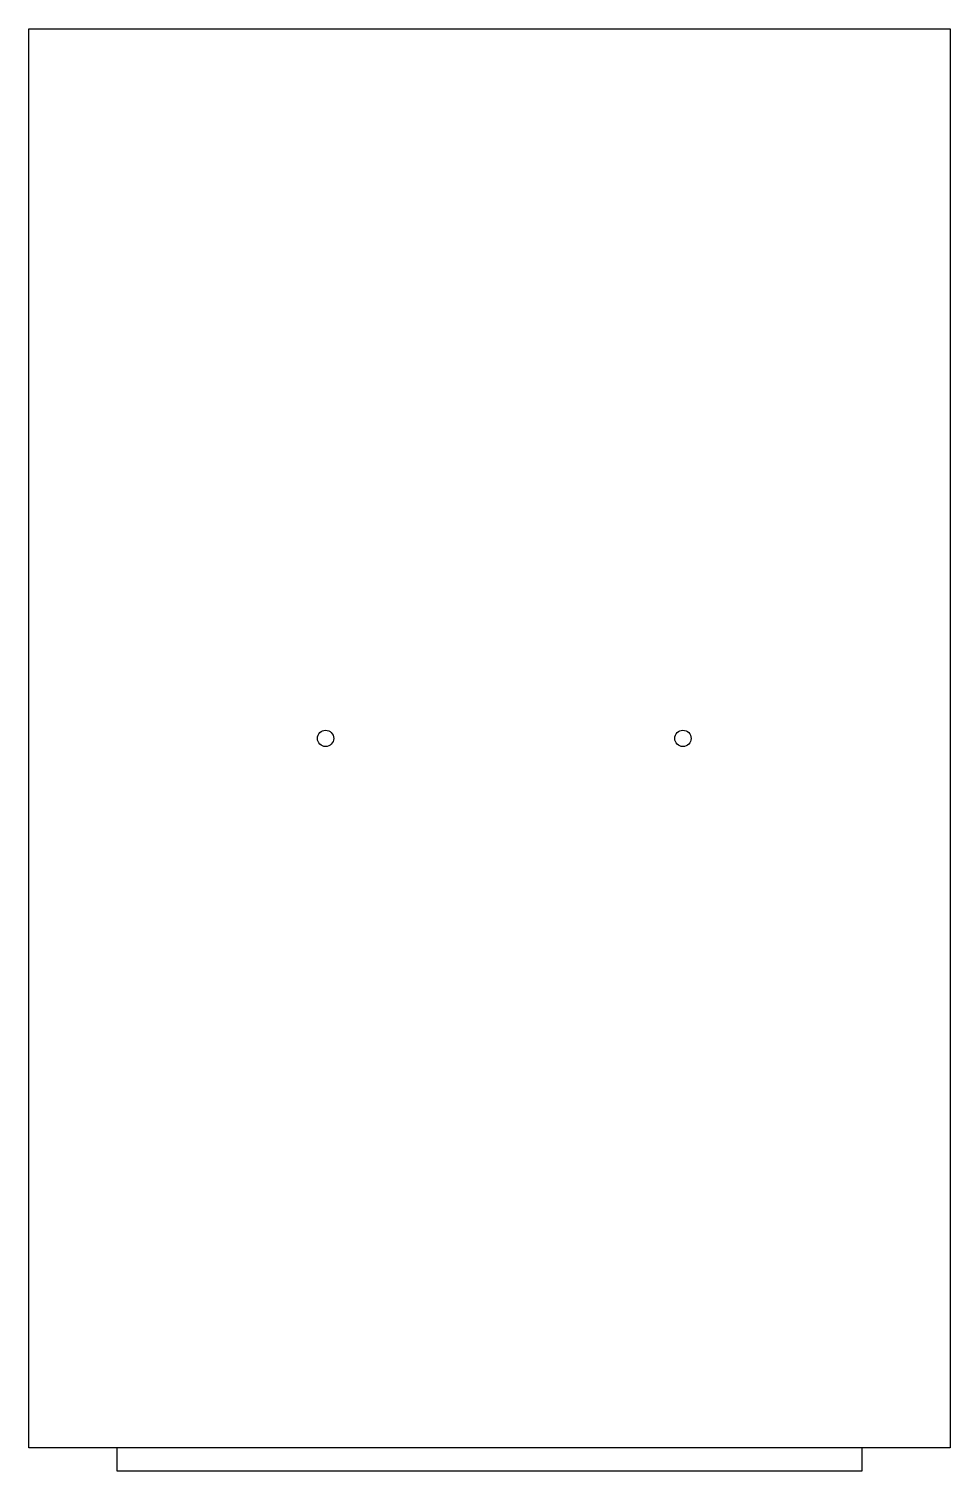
# Model space of a CAD drawing. Header units: millimetres. Extents: x -99 to 99, y 0 to 310.
import ezdxf

# ---------------------------------------------------------------- set-up
doc = ezdxf.new("R2010")
doc.units = ezdxf.units.MM
doc.layers.get('0').update_dxf_attribs({"linetype": 'CONTINUOUS'})

msp = doc.modelspace()

# ---------------------------------------------------------------- linework, layer by layer
for points in [[(-99, 5), (-99, 309.8), (99, 309.8), (99, 5)], [(-80, 0), (-80, 5), (-99, 5), (-99, 309.8), (99, 309.8), (99, 5), (80, 5), (80, 0)]]:
    msp.add_lwpolyline(points, close=True)
for centre in [(-35.23, 157.4), (41.57, 157.4)]:
    msp.add_circle(centre, 1.75)

doc.saveas('drawing.dxf')
